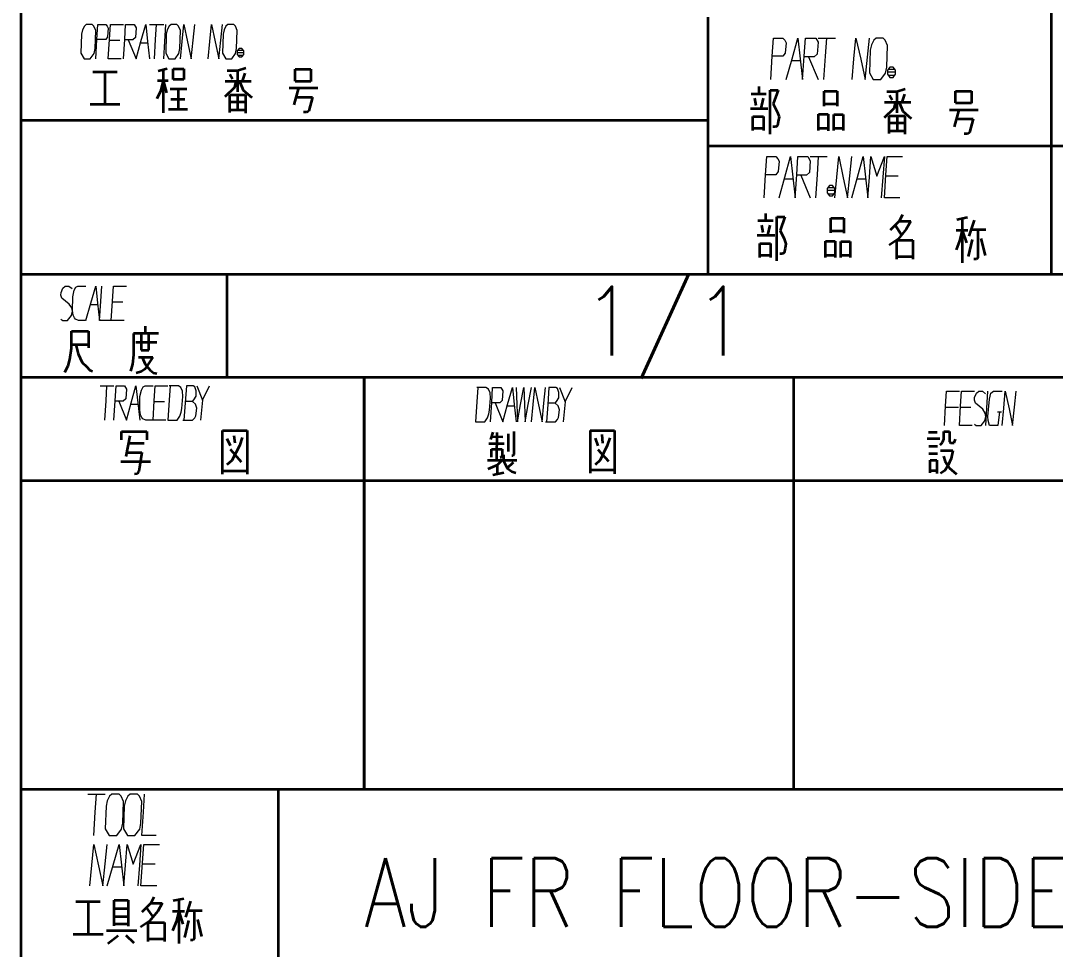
# Model space of a CAD drawing. Header units: millimetres. Extents: x 1333 to 104182, y -62616 to -5704.
# Drawn here: x 43426.9 to 43487.1, y -62492.1 to -62438 of the extents above; entities that cross this region are included whole.
import ezdxf
from ezdxf.enums import TextEntityAlignment as Align

# ---------------------------------------------------------------- set-up
doc = ezdxf.new("R2010")
doc.units = ezdxf.units.MM
doc.header["$LTSCALE"] = 0.5
doc.layers.add('08', color=1, linetype='Continuous')
doc.layers.add('SHM_LABEL', color=40, linetype='Continuous')
doc.styles.add('KAI', font='simplex.shx', dxfattribs={"width": 0.8, "bigfont": 'extfont.shx'})

# ---------------------------------------------------------------- blocks, each defined once
blk = doc.blocks.new('999')
at = {"color": 7, "lineweight": 35}
for p, q in [((75474.98, -11451.12), (75474.98, -11826.55)), ((75654.98, -11529.12), (75654.98, -11451.12)), ((75474.98, -11502.12), (75594.98, -11502.12)), ((75594.98, -11506.62), (75849.98, -11506.62)), ((75849.98, -11529.12), (75474.98, -11529.12)), ((75849.98, -11547.12), (75474.98, -11547.12)), ((75534.98, -11619.12), (75534.98, -11547.12)), ((75534.98, -11547.12), (75534.98, -11619.12)), ((75609.98, -11619.12), (75609.98, -11547.12)), ((75474.98, -11565.12), (75849.98, -11565.12)), ((75849.98, -11619.12), (75474.98, -11619.12)), ((75519.98, -11694.12), (75519.98, -11619.12))]:
    blk.add_line(p, q, dxfattribs=at)
at = {"color": 7, "lineweight": 35, "ltscale": 0.375}
blk.add_line((75594.98, -11484.12), (75594.98, -11529.12), dxfattribs=at)
at = {"color": 7, "lineweight": 35, "ltscale": 0.013541}
blk.add_line((75500.55, -11493.17), (75498.98, -11493.58), dxfattribs=at)
at = {"color": 7, "lineweight": 35, "ltscale": 0.062445}
blk.add_line((75499.85, -11493.35), (75499.85, -11500.85), dxfattribs=at)
at = {"color": 7, "lineweight": 35, "ltscale": 0.015881}
for p, q in [((75501.58, -11493.19), (75503.49, -11493.19)), ((75503.49, -11495.04), (75501.58, -11495.04))]:
    blk.add_line(p, q, dxfattribs=at)
at = {"color": 7, "lineweight": 35, "ltscale": 0.015408}
for p, q in [((75501.58, -11495.04), (75501.58, -11493.19)), ((75503.49, -11493.19), (75503.49, -11495.04))]:
    blk.add_line(p, q, dxfattribs=at)
at = {"color": 7, "lineweight": 35, "ltscale": 0.012807}
blk.add_line((75514.29, -11493.06), (75512.84, -11493.55), dxfattribs=at)
at = {"color": 7, "lineweight": 35, "ltscale": 0.0229}
for p, q in [((75522.92, -11493.25), (75525.66, -11493.25)), ((75525.66, -11495.38), (75522.92, -11495.38)), ((75511.48, -11497.74), (75514.23, -11497.74)), ((75638.26, -11497.06), (75641.01, -11497.06)), ((75511.48, -11498.95), (75514.23, -11498.95)), ((75511.48, -11500.35), (75514.23, -11500.35)), ((75641.01, -11499.2), (75638.26, -11499.2)), ((75626.66, -11501.41), (75629.41, -11501.41)), ((75626.66, -11502.62), (75629.41, -11502.62)), ((75626.66, -11504.02), (75629.41, -11504.02))]:
    blk.add_line(p, q, dxfattribs=at)
at = {"color": 7, "lineweight": 35, "ltscale": 0.017297}
blk.add_line((75522.92, -11495.32), (75522.92, -11493.25), dxfattribs=at)
at = {"color": 7, "lineweight": 35, "ltscale": 0.017825}
for p, q in [((75525.66, -11493.25), (75525.66, -11495.38)), ((75641.01, -11497.06), (75641.01, -11499.2))]:
    blk.add_line(p, q, dxfattribs=at)
at = {"color": 7, "lineweight": 35, "ltscale": 0.035352}
for p, q in [((75487.56, -11493.7), (75491.8, -11493.7)), ((75484.6, -11638.71), (75488.85, -11638.71))]:
    blk.add_line(p, q, dxfattribs=at)
at = {"color": 7, "lineweight": 35, "ltscale": 0.047241}
blk.add_line((75489.69, -11493.7), (75489.69, -11499.37), dxfattribs=at)
at = {"color": 7, "lineweight": 35, "ltscale": 0.014799}
blk.add_line((75512.84, -11493.55), (75511.06, -11493.5), dxfattribs=at)
at = {"color": 7, "lineweight": 35, "ltscale": 0.007986}
for p, q in [((75511.5, -11494.12), (75511.99, -11494.94)), ((75626.68, -11497.79), (75627.17, -11498.62))]:
    blk.add_line(p, q, dxfattribs=at)
at = {"color": 7, "lineweight": 35, "ltscale": 0.030356}
blk.add_line((75512.84, -11493.55), (75512.84, -11497.19), dxfattribs=at)
at = {"color": 7, "lineweight": 35, "ltscale": 0.012557}
blk.add_line((75514.12, -11493.91), (75513.68, -11495.35), dxfattribs=at)
at = {"color": 7, "lineweight": 35, "ltscale": 0.015503}
blk.add_line((75498.88, -11495.22), (75500.74, -11495.22), dxfattribs=at)
at = {"color": 7, "lineweight": 35, "ltscale": 0.015863}
blk.add_line((75499.85, -11495.22), (75499.39, -11497.07), dxfattribs=at)
at = {"color": 7, "lineweight": 35, "ltscale": 0.01831}
blk.add_line((75499.85, -11495.22), (75500.43, -11497.34), dxfattribs=at)
at = {"color": 7, "lineweight": 35, "ltscale": 0.024377}
for p, q in [((75501.06, -11496.67), (75503.98, -11496.67)), ((75523.04, -11498.11), (75525.96, -11498.11)), ((75638.38, -11501.93), (75641.31, -11501.93))]:
    blk.add_line(p, q, dxfattribs=at)
at = {"color": 7, "lineweight": 35, "ltscale": 0.029434}
blk.add_line((75502.5, -11496.67), (75502.5, -11500.2), dxfattribs=at)
at = {"color": 7, "lineweight": 35, "ltscale": 0.019327}
blk.add_line((75512.29, -11496.43), (75510.62, -11498.04), dxfattribs=at)
at = {"color": 7, "lineweight": 35, "ltscale": 0.038208}
blk.add_line((75510.66, -11495.35), (75515.24, -11495.35), dxfattribs=at)
at = {"color": 7, "lineweight": 35, "ltscale": 0.009288}
for p, q in [((75512.56, -11495.35), (75512.29, -11496.43)), ((75627.74, -11499.02), (75627.47, -11500.1))]:
    blk.add_line(p, q, dxfattribs=at)
at = {"color": 7, "lineweight": 35, "ltscale": 0.014155}
blk.add_line((75513.19, -11495.35), (75513.85, -11496.91), dxfattribs=at)
at = {"color": 7, "lineweight": 35, "ltscale": 0.016253}
for p, q in [((75513.85, -11496.91), (75515.33, -11498.19)), ((75629.03, -11500.59), (75630.51, -11501.86))]:
    blk.add_line(p, q, dxfattribs=at)
at = {"color": 7, "lineweight": 35, "ltscale": 0.041748}
for p, q in [((75521.84, -11496.51), (75526.85, -11496.51)), ((75637.19, -11500.32), (75642.2, -11500.32))]:
    blk.add_line(p, q, dxfattribs=at)
at = {"color": 7, "lineweight": 35, "ltscale": 0.025634}
blk.add_line((75523.47, -11496.51), (75522.67, -11499.48), dxfattribs=at)
at = {"color": 7, "lineweight": 35, "ltscale": 0.010388}
for p, q in [((75603.88, -11496.27), (75603.88, -11497.52)), ((75605.08, -11518.44), (75605.08, -11519.69))]:
    blk.add_line(p, q, dxfattribs=at)
at = {"color": 7, "lineweight": 35, "ltscale": 0.011658}
for p, q in [((75605.84, -11496.89), (75607.24, -11496.89)), ((75607.03, -11519.06), (75608.43, -11519.06))]:
    blk.add_line(p, q, dxfattribs=at)
at = {"color": 7, "lineweight": 35, "ltscale": 0.063995}
for p, q in [((75605.84, -11504.57), (75605.84, -11496.89)), ((75607.03, -11526.74), (75607.03, -11519.06))]:
    blk.add_line(p, q, dxfattribs=at)
at = {"color": 7, "lineweight": 35, "ltscale": 0.021058}
blk.add_line((75607.24, -11496.89), (75606.39, -11499.27), dxfattribs=at)
at = {"color": 7, "lineweight": 35, "ltscale": 0.012818}
blk.add_line((75629.47, -11496.73), (75628.01, -11497.22), dxfattribs=at)
at = {"color": 7, "lineweight": 35, "ltscale": 0.012209}
blk.add_line((75499.39, -11497.07), (75498.76, -11498.4), dxfattribs=at)
at = {"color": 7, "lineweight": 35, "ltscale": 0.019995}
blk.add_line((75501.22, -11498.46), (75503.62, -11498.46), dxfattribs=at)
at = {"color": 7, "lineweight": 35, "ltscale": 0.025415}
for p, q in [((75511.48, -11500.79), (75511.48, -11497.74)), ((75626.66, -11504.46), (75626.66, -11501.41))]:
    blk.add_line(p, q, dxfattribs=at)
at = {"color": 7, "lineweight": 35, "ltscale": 0.021707}
blk.add_line((75512.86, -11497.74), (75512.86, -11500.35), dxfattribs=at)
at = {"color": 7, "lineweight": 35, "ltscale": 0.026474}
blk.add_line((75514.23, -11497.74), (75514.23, -11500.92), dxfattribs=at)
at = {"color": 7, "lineweight": 35, "ltscale": 0.020594}
blk.add_line((75525.96, -11498.11), (75525.32, -11500.5), dxfattribs=at)
at = {"color": 7, "lineweight": 35, "ltscale": 0.022021}
blk.add_line((75602.53, -11497.52), (75605.17, -11497.52), dxfattribs=at)
at = {"color": 7, "lineweight": 35, "ltscale": 0.010914}
for p, q in [((75603.15, -11498.32), (75603.37, -11499.61)), ((75604.35, -11520.49), (75604.57, -11521.78))]:
    blk.add_line(p, q, dxfattribs=at)
at = {"color": 7, "lineweight": 35, "ltscale": 0.01521}
for p, q in [((75604.64, -11498.3), (75604.24, -11500.08)), ((75605.83, -11520.47), (75605.43, -11522.25))]:
    blk.add_line(p, q, dxfattribs=at)
at = {"color": 7, "lineweight": 35, "ltscale": 0.019055}
for p, q in [((75615.28, -11497.09), (75617.56, -11497.09)), ((75615.28, -11499.3), (75617.56, -11499.3)), ((75616.47, -11519.26), (75618.76, -11519.26)), ((75616.47, -11521.47), (75618.76, -11521.47))]:
    blk.add_line(p, q, dxfattribs=at)
at = {"color": 7, "lineweight": 35, "ltscale": 0.021518}
for p, q in [((75615.28, -11499.68), (75615.28, -11497.09)), ((75616.47, -11521.85), (75616.47, -11519.26))]:
    blk.add_line(p, q, dxfattribs=at)
at = {"color": 7, "lineweight": 35, "ltscale": 0.021887}
for p, q in [((75617.56, -11497.09), (75617.56, -11499.72)), ((75618.76, -11519.26), (75618.76, -11521.89))]:
    blk.add_line(p, q, dxfattribs=at)
at = {"color": 7, "lineweight": 35, "ltscale": 0.014787}
blk.add_line((75628.01, -11497.22), (75626.24, -11497.18), dxfattribs=at)
at = {"color": 7, "lineweight": 35, "ltscale": 0.030359}
blk.add_line((75628.01, -11497.22), (75628.01, -11500.86), dxfattribs=at)
at = {"color": 7, "lineweight": 35, "ltscale": 0.01256}
blk.add_line((75629.3, -11497.58), (75628.86, -11499.02), dxfattribs=at)
at = {"color": 7, "lineweight": 35, "ltscale": 0.017294}
blk.add_line((75638.26, -11499.14), (75638.26, -11497.06), dxfattribs=at)
at = {"color": 7, "lineweight": 35, "ltscale": 0.043286}
blk.add_line((75487.12, -11499.37), (75492.31, -11499.37), dxfattribs=at)
at = {"color": 7, "lineweight": 35, "ltscale": 0.027747}
blk.add_line((75500.77, -11500.2), (75504.1, -11500.2), dxfattribs=at)
at = {"color": 7, "lineweight": 35, "ltscale": 0.003862}
for p, q in [((75525.32, -11500.5), (75524.92, -11500.73)), ((75640.67, -11504.32), (75640.27, -11504.55))]:
    blk.add_line(p, q, dxfattribs=at)
at = {"color": 7, "lineweight": 35, "ltscale": 0.025366}
for p, q in [((75602.42, -11500.08), (75605.46, -11500.08)), ((75603.61, -11522.25), (75606.66, -11522.25))]:
    blk.add_line(p, q, dxfattribs=at)
at = {"color": 7, "lineweight": 35, "ltscale": 0.013274}
blk.add_line((75606.39, -11499.27), (75607.1, -11500.7), dxfattribs=at)
at = {"color": 7, "lineweight": 35, "ltscale": 0.01933}
blk.add_line((75627.47, -11500.1), (75625.8, -11501.71), dxfattribs=at)
at = {"color": 7, "lineweight": 35, "ltscale": 0.03822}
blk.add_line((75625.84, -11499.02), (75630.42, -11499.02), dxfattribs=at)
at = {"color": 7, "lineweight": 35, "ltscale": 0.01416}
blk.add_line((75628.37, -11499.02), (75629.03, -11500.59), dxfattribs=at)
at = {"color": 7, "lineweight": 35, "ltscale": 0.025631}
blk.add_line((75638.81, -11500.32), (75638.02, -11503.29), dxfattribs=at)
at = {"color": 7, "lineweight": 35, "ltscale": 0.004529}
for p, q in [((75524.92, -11500.73), (75524.38, -11500.73)), ((75640.27, -11504.55), (75639.72, -11504.55))]:
    blk.add_line(p, q, dxfattribs=at)
at = {"color": 7, "lineweight": 35, "ltscale": 0.015356}
for p, q in [((75602.86, -11501.5), (75604.7, -11501.5)), ((75602.86, -11503.57), (75604.7, -11503.57)), ((75604.06, -11523.67), (75605.9, -11523.67)), ((75604.06, -11525.74), (75605.9, -11525.74))]:
    blk.add_line(p, q, dxfattribs=at)
at = {"color": 7, "lineweight": 35, "ltscale": 0.020404}
for p, q in [((75602.86, -11503.95), (75602.86, -11501.5)), ((75604.7, -11501.5), (75604.7, -11503.95)), ((75604.06, -11526.12), (75604.06, -11523.67)), ((75605.9, -11523.67), (75605.9, -11526.12))]:
    blk.add_line(p, q, dxfattribs=at)
at = {"color": 7, "lineweight": 35, "ltscale": 0.007682}
for p, q in [((75607.1, -11500.7), (75607.41, -11501.57)), ((75608.3, -11522.87), (75608.61, -11523.74))]:
    blk.add_line(p, q, dxfattribs=at)
at = {"color": 7, "lineweight": 35, "ltscale": 0.006804}
blk.add_line((75607.28, -11502.35), (75607.13, -11503.15), dxfattribs=at)
at = {"color": 7, "lineweight": 35, "ltscale": 0.006585}
blk.add_line((75607.41, -11501.57), (75607.28, -11502.35), dxfattribs=at)
at = {"color": 7, "lineweight": 35, "ltscale": 0.014063}
for p, q in [((75614.32, -11501.12), (75616.01, -11501.12)), ((75614.32, -11503.57), (75616.01, -11503.57)), ((75615.52, -11523.29), (75617.21, -11523.29)), ((75615.52, -11525.74), (75617.21, -11525.74))]:
    blk.add_line(p, q, dxfattribs=at)
at = {"color": 7, "lineweight": 35, "ltscale": 0.023557}
for p, q in [((75614.32, -11503.95), (75614.32, -11501.12)), ((75615.52, -11526.12), (75615.52, -11523.29))]:
    blk.add_line(p, q, dxfattribs=at)
at = {"color": 7, "lineweight": 35, "ltscale": 0.023926}
blk.add_line((75616.01, -11501.12), (75616.01, -11503.99), dxfattribs=at)
at = {"color": 7, "lineweight": 35, "ltscale": 0.013696}
for p, q in [((75616.99, -11501.14), (75618.63, -11501.14)), ((75616.99, -11503.57), (75618.63, -11503.57)), ((75618.18, -11523.32), (75619.83, -11523.32)), ((75618.18, -11525.74), (75619.83, -11525.74))]:
    blk.add_line(p, q, dxfattribs=at)
at = {"color": 7, "lineweight": 35, "ltscale": 0.023373}
for p, q in [((75616.99, -11503.95), (75616.99, -11501.14)), ((75618.63, -11501.14), (75618.63, -11503.95)), ((75618.18, -11526.12), (75618.18, -11523.32)), ((75619.83, -11523.32), (75619.83, -11526.12))]:
    blk.add_line(p, q, dxfattribs=at)
at = {"color": 7, "lineweight": 35, "ltscale": 0.02171}
blk.add_line((75628.04, -11501.41), (75628.04, -11504.02), dxfattribs=at)
at = {"color": 7, "lineweight": 35, "ltscale": 0.026477}
blk.add_line((75629.41, -11501.41), (75629.41, -11504.59), dxfattribs=at)
at = {"color": 7, "lineweight": 35, "ltscale": 0.020591}
blk.add_line((75641.31, -11501.93), (75640.67, -11504.32), dxfattribs=at)
at = {"color": 7, "lineweight": 35, "ltscale": 0.003516}
for p, q in [((75606.77, -11503.33), (75606.35, -11503.33)), ((75607.97, -11525.5), (75607.54, -11525.5))]:
    blk.add_line(p, q, dxfattribs=at)
at = {"color": 7, "lineweight": 35, "ltscale": 0.003316}
for p, q in [((75607.13, -11503.15), (75606.77, -11503.33)), ((75608.32, -11525.32), (75607.97, -11525.5))]:
    blk.add_line(p, q, dxfattribs=at)
at = {"color": 7, "lineweight": 35, "ltscale": 0.022034}
for p, q in [((75603.72, -11519.69), (75606.37, -11519.69)), ((75493.46, -11560.24), (75496.11, -11560.24))]:
    blk.add_line(p, q, dxfattribs=at)
at = {"color": 7, "lineweight": 35, "ltscale": 0.021061}
blk.add_line((75608.43, -11519.06), (75607.59, -11521.45), dxfattribs=at)
at = {"color": 7, "lineweight": 35, "ltscale": 0.018417}
for p, q in [((75628.39, -11519.77), (75626.84, -11521.35)), ((75497.68, -11638.97), (75496.13, -11640.55))]:
    blk.add_line(p, q, dxfattribs=at)
at = {"color": 7, "lineweight": 35, "ltscale": 0.010047}
blk.add_line((75628.96, -11518.71), (75628.39, -11519.77), dxfattribs=at)
at = {"color": 7, "lineweight": 35, "ltscale": 0.016833}
blk.add_line((75628.39, -11519.77), (75630.41, -11519.77), dxfattribs=at)
at = {"color": 7, "lineweight": 35, "ltscale": 0.013329}
blk.add_line((75630.41, -11519.77), (75629.63, -11521.17), dxfattribs=at)
at = {"color": 7, "lineweight": 35, "ltscale": 0.015914}
blk.add_line((75640.32, -11519.18), (75638.45, -11519.57), dxfattribs=at)
at = {"color": 7, "lineweight": 35, "ltscale": 0.063971}
for p, q in [((75639.42, -11519.37), (75639.42, -11527.05)), ((75502.57, -11638.38), (75502.57, -11646.05))]:
    blk.add_line(p, q, dxfattribs=at)
at = {"color": 7, "lineweight": 35, "ltscale": 0.024584}
blk.add_line((75641.5, -11519.62), (75640.59, -11522.42), dxfattribs=at)
at = {"color": 7, "lineweight": 35, "ltscale": 0.013271}
blk.add_line((75607.59, -11521.45), (75608.3, -11522.87), dxfattribs=at)
at = {"color": 7, "lineweight": 35, "ltscale": 0.016925}
blk.add_line((75628.82, -11522.18), (75627.67, -11520.51), dxfattribs=at)
at = {"color": 7, "lineweight": 35, "ltscale": 0.018948}
blk.add_line((75629.63, -11521.17), (75628.21, -11522.94), dxfattribs=at)
at = {"color": 7, "lineweight": 35, "ltscale": 0.01731}
for p, q in [((75638.33, -11521.39), (75640.41, -11521.39)), ((75501.49, -11640.4), (75503.56, -11640.4))]:
    blk.add_line(p, q, dxfattribs=at)
at = {"color": 7, "lineweight": 35, "ltscale": 0.015606}
for p, q in [((75639.42, -11521.39), (75638.96, -11523.21)), ((75502.57, -11640.4), (75502.11, -11642.21))]:
    blk.add_line(p, q, dxfattribs=at)
at = {"color": 7, "lineweight": 35, "ltscale": 0.019512}
blk.add_line((75639.42, -11521.39), (75640.16, -11523.61), dxfattribs=at)
at = {"color": 7, "lineweight": 35, "ltscale": 0.021167}
for p, q in [((75640.98, -11521.23), (75643.52, -11521.23)), ((75504.13, -11640.23), (75506.67, -11640.23))]:
    blk.add_line(p, q, dxfattribs=at)
at = {"color": 7, "lineweight": 35, "ltscale": 0.041415}
blk.add_line((75642.13, -11521.23), (75642.13, -11526.2), dxfattribs=at)
at = {"color": 7, "lineweight": 35, "ltscale": 0.006588}
blk.add_line((75608.61, -11523.74), (75608.48, -11524.52), dxfattribs=at)
at = {"color": 7, "lineweight": 35, "ltscale": 0.023929}
blk.add_line((75617.21, -11523.29), (75617.21, -11526.16), dxfattribs=at)
at = {"color": 7, "lineweight": 35, "ltscale": 0.015788}
blk.add_line((75628.21, -11522.94), (75626.62, -11523.97), dxfattribs=at)
at = {"color": 7, "lineweight": 35, "ltscale": 0.023572}
for p, q in [((75627.97, -11523.14), (75630.8, -11523.14)), ((75627.97, -11525.99), (75630.8, -11525.99)), ((75497.26, -11642.34), (75500.09, -11642.34)), ((75497.26, -11645.19), (75500.09, -11645.19))]:
    blk.add_line(p, q, dxfattribs=at)
at = {"color": 7, "lineweight": 35, "ltscale": 0.027603}
for p, q in [((75627.97, -11526.45), (75627.97, -11523.14)), ((75497.26, -11645.65), (75497.26, -11642.34))]:
    blk.add_line(p, q, dxfattribs=at)
at = {"color": 7, "lineweight": 35, "ltscale": 0.027719}
for p, q in [((75630.8, -11523.14), (75630.8, -11526.46)), ((75500.09, -11642.34), (75500.09, -11645.66))]:
    blk.add_line(p, q, dxfattribs=at)
at = {"color": 7, "lineweight": 35, "ltscale": 0.014327}
blk.add_line((75638.96, -11523.21), (75638.35, -11524.81), dxfattribs=at)
at = {"color": 7, "lineweight": 35, "ltscale": 0.0258}
blk.add_line((75641.12, -11522.97), (75640.43, -11525.99), dxfattribs=at)
at = {"color": 7, "lineweight": 35, "ltscale": 0.025432}
blk.add_line((75642.68, -11522.83), (75643.42, -11525.79), dxfattribs=at)
at = {"color": 7, "lineweight": 35, "ltscale": 0.006801}
blk.add_line((75608.48, -11524.52), (75608.32, -11525.32), dxfattribs=at)
at = {"color": 7, "lineweight": 35, "ltscale": 0.003479}
for p, q in [((75641.88, -11526.45), (75641.46, -11526.45)), ((75505.03, -11645.45), (75504.61, -11645.45))]:
    blk.add_line(p, q, dxfattribs=at)
at = {"color": 7, "lineweight": 35, "ltscale": 0.002954}
blk.add_line((75642.13, -11526.2), (75641.88, -11526.45), dxfattribs=at)
at = {"color": 7, "lineweight": 35, "ltscale": 0.15}
blk.add_line((75510.98, -11529.12), (75510.98, -11547.12), dxfattribs=at)
at = {"color": 7, "lineweight": 35, "ltscale": 0.01048}
blk.add_line((75496.7, -11538.17), (75496.7, -11539.43), dxfattribs=at)
at = {"color": 7, "lineweight": 35, "ltscale": 0.024719}
blk.add_line((75483.84, -11541.97), (75483.84, -11539), dxfattribs=at)
at = {"color": 7, "lineweight": 35, "ltscale": 0.024854}
for p, q in [((75483.84, -11539), (75486.83, -11539)), ((75483.84, -11541.37), (75486.83, -11541.37))]:
    blk.add_line(p, q, dxfattribs=at)
at = {"color": 7, "lineweight": 35, "ltscale": 0.024521}
blk.add_line((75486.83, -11539), (75486.83, -11541.94), dxfattribs=at)
at = {"color": 7, "lineweight": 35, "ltscale": 0.031244}
blk.add_line((75494.66, -11539.43), (75494.66, -11543.18), dxfattribs=at)
at = {"color": 7, "lineweight": 35, "ltscale": 0.036694}
blk.add_line((75499.07, -11539.43), (75494.66, -11539.43), dxfattribs=at)
at = {"color": 7, "lineweight": 35, "ltscale": 0.024323}
for p, q in [((75496.01, -11539.43), (75496.01, -11542.35)), ((75497.36, -11542.35), (75497.36, -11539.43))]:
    blk.add_line(p, q, dxfattribs=at)
at = {"color": 7, "lineweight": 35, "ltscale": 0.016611}
blk.add_line((75483.54, -11543.94), (75483.84, -11541.97), dxfattribs=at)
at = {"color": 7, "lineweight": 35, "ltscale": 0.013959}
blk.add_line((75484.58, -11541.37), (75485.03, -11542.99), dxfattribs=at)
at = {"color": 7, "lineweight": 35, "ltscale": 0.030969}
blk.add_line((75498.78, -11540.97), (75495.07, -11540.97), dxfattribs=at)
at = {"color": 7, "lineweight": 35, "ltscale": 0.009543}
blk.add_line((75483.28, -11545.05), (75483.54, -11543.94), dxfattribs=at)
at = {"color": 7, "lineweight": 35, "ltscale": 0.013629}
blk.add_line((75485.03, -11542.99), (75485.69, -11544.48), dxfattribs=at)
at = {"color": 7, "lineweight": 35, "ltscale": 0.013344}
blk.add_line((75494.66, -11543.18), (75494.48, -11544.77), dxfattribs=at)
at = {"color": 7, "lineweight": 35, "ltscale": 0.020715}
blk.add_line((75495.56, -11543.56), (75498.05, -11543.56), dxfattribs=at)
at = {"color": 7, "lineweight": 35, "ltscale": 0.011255}
blk.add_line((75496.01, -11542.35), (75497.36, -11542.35), dxfattribs=at)
at = {"color": 7, "lineweight": 35, "ltscale": 0.011421}
blk.add_line((75496.18, -11543.56), (75496.72, -11544.81), dxfattribs=at)
at = {"color": 7, "lineweight": 35, "ltscale": 0.020932}
blk.add_line((75498.05, -11543.56), (75496.65, -11545.64), dxfattribs=at)
at = {"color": 7, "lineweight": 35, "ltscale": 0.01079}
blk.add_line((75482.66, -11546.19), (75483.28, -11545.05), dxfattribs=at)
at = {"color": 7, "lineweight": 35, "ltscale": 0.008799}
blk.add_line((75485.69, -11544.48), (75486.45, -11545.22), dxfattribs=at)
at = {"color": 7, "lineweight": 35, "ltscale": 0.007125}
blk.add_line((75486.45, -11545.22), (75487.04, -11545.83), dxfattribs=at)
at = {"color": 7, "lineweight": 35, "ltscale": 0.010648}
blk.add_line((75494.48, -11544.77), (75494.14, -11546), dxfattribs=at)
at = {"color": 7, "lineweight": 35, "ltscale": 0.005809}
blk.add_line((75496.65, -11545.64), (75496.09, -11546.05), dxfattribs=at)
at = {"color": 7, "lineweight": 35, "ltscale": 0.011233}
blk.add_line((75496.72, -11544.81), (75497.58, -11545.86), dxfattribs=at)
at = {"color": 7, "lineweight": 35, "ltscale": 0.004316}
blk.add_line((75487.04, -11545.83), (75487.54, -11545.98), dxfattribs=at)
at = {"color": 7, "lineweight": 35, "ltscale": 0.008369}
blk.add_line((75496.09, -11546.05), (75495.14, -11546.38), dxfattribs=at)
at = {"color": 7, "lineweight": 35, "ltscale": 0.006083}
blk.add_line((75497.58, -11545.86), (75498.17, -11546.28), dxfattribs=at)
at = {"color": 7, "lineweight": 35, "ltscale": 0.005221}
blk.add_line((75498.17, -11546.28), (75498.78, -11546.4), dxfattribs=at)
at = {"color": 7, "lineweight": 35, "ltscale": 0.036902}
blk.add_line((75492.6, -11556.54), (75497.03, -11556.54), dxfattribs=at)
at = {"color": 7, "lineweight": 35, "ltscale": 0.012259}
blk.add_line((75492.6, -11558.01), (75492.6, -11556.54), dxfattribs=at)
at = {"color": 7, "lineweight": 35, "ltscale": 0.012061}
blk.add_line((75497.03, -11556.54), (75497.03, -11557.98), dxfattribs=at)
at = {"color": 7, "lineweight": 35, "ltscale": 0.036108}
for p, q in [((75510.2, -11556.37), (75514.53, -11556.37)), ((75510.2, -11563.44), (75514.53, -11563.44))]:
    blk.add_line(p, q, dxfattribs=at)
at = {"color": 7, "lineweight": 35, "ltscale": 0.063873}
for p, q in [((75510.2, -11564.03), (75510.2, -11556.37)), ((75514.53, -11556.37), (75514.53, -11564.03))]:
    blk.add_line(p, q, dxfattribs=at)
at = {"color": 7, "lineweight": 35, "ltscale": 0.033368}
blk.add_line((75561.08, -11556.57), (75561.08, -11560.57), dxfattribs=at)
at = {"color": 7, "lineweight": 35, "ltscale": 0.0354}
for p, q in [((75574.46, -11556.36), (75578.7, -11556.36)), ((75574.46, -11563.25), (75578.7, -11563.25))]:
    blk.add_line(p, q, dxfattribs=at)
at = {"color": 7, "lineweight": 35, "ltscale": 0.06235}
blk.add_line((75574.46, -11556.36), (75574.46, -11563.85), dxfattribs=at)
at = {"color": 7, "lineweight": 35, "ltscale": 0.063303}
blk.add_line((75578.7, -11556.36), (75578.7, -11563.96), dxfattribs=at)
at = {"color": 7, "lineweight": 35, "ltscale": 0.008557}
blk.add_line((75636.17, -11556.57), (75637.2, -11556.57), dxfattribs=at)
at = {"color": 7, "lineweight": 35, "ltscale": 0.010867}
blk.add_line((75636.17, -11557.87), (75636.17, -11556.57), dxfattribs=at)
at = {"color": 7, "lineweight": 35, "ltscale": 0.014682}
blk.add_line((75637.2, -11556.57), (75637.2, -11558.33), dxfattribs=at)
at = {"color": 7, "lineweight": 35, "ltscale": 0.030595}
blk.add_line((75494.02, -11557.3), (75493.34, -11560.9), dxfattribs=at)
at = {"color": 7, "lineweight": 35, "ltscale": 0.011061}
blk.add_line((75511, -11557.77), (75511.55, -11558.98), dxfattribs=at)
at = {"color": 7, "lineweight": 35, "ltscale": 0.010992}
blk.add_line((75512.21, -11557.25), (75512.4, -11558.55), dxfattribs=at)
at = {"color": 7, "lineweight": 35, "ltscale": 0.013066}
blk.add_line((75513.65, -11557.58), (75513.18, -11559.08), dxfattribs=at)
at = {"color": 7, "lineweight": 35, "ltscale": 0.011129}
blk.add_line((75557.42, -11556.68), (75557.04, -11557.96), dxfattribs=at)
at = {"color": 7, "lineweight": 35, "ltscale": 0.016373}
blk.add_line((75557.2, -11557.42), (75559.16, -11557.46), dxfattribs=at)
at = {"color": 7, "lineweight": 35, "ltscale": 0.038324}
blk.add_line((75558.11, -11556.71), (75558.1, -11561.3), dxfattribs=at)
at = {"color": 7, "lineweight": 35, "ltscale": 0.025931}
blk.add_line((75560.1, -11556.96), (75560.1, -11560.07), dxfattribs=at)
at = {"color": 7, "lineweight": 35, "ltscale": 0.011726}
blk.add_line((75575.3, -11557.74), (75575.77, -11559.06), dxfattribs=at)
at = {"color": 7, "lineweight": 35, "ltscale": 0.01243}
blk.add_line((75576.45, -11557.1), (75576.57, -11558.58), dxfattribs=at)
at = {"color": 7, "lineweight": 35, "ltscale": 0.012115}
blk.add_line((75577.89, -11557.65), (75577.41, -11559.02), dxfattribs=at)
at = {"color": 7, "lineweight": 35, "ltscale": 0.018359}
blk.add_line((75633.27, -11557.78), (75635.48, -11557.78), dxfattribs=at)
at = {"color": 7, "lineweight": 35, "ltscale": 0.012939}
blk.add_line((75633.5, -11556.64), (75635.05, -11556.64), dxfattribs=at)
at = {"color": 7, "lineweight": 35, "ltscale": 0.00546}
blk.add_line((75635.96, -11558.49), (75636.17, -11557.87), dxfattribs=at)
at = {"color": 7, "lineweight": 35, "ltscale": 0.002269}
blk.add_line((75637.2, -11558.33), (75637.38, -11558.54), dxfattribs=at)
at = {"color": 7, "lineweight": 35, "ltscale": 0.005771}
blk.add_line((75638.02, -11558.54), (75638.21, -11557.87), dxfattribs=at)
at = {"color": 7, "lineweight": 35, "ltscale": 0.023132}
blk.add_line((75493.78, -11558.57), (75496.56, -11558.57), dxfattribs=at)
at = {"color": 7, "lineweight": 35, "ltscale": 0.010602}
blk.add_line((75511.55, -11559.62), (75512.4, -11560.56), dxfattribs=at)
at = {"color": 7, "lineweight": 35, "ltscale": 0.023868}
blk.add_line((75513.18, -11559.08), (75511.85, -11561.61), dxfattribs=at)
at = {"color": 7, "lineweight": 35, "ltscale": 0.022352}
blk.add_line((75556.72, -11558.65), (75559.4, -11558.63), dxfattribs=at)
at = {"color": 7, "lineweight": 35, "ltscale": 0.01182}
blk.add_line((75557.2, -11561.03), (75557.21, -11559.61), dxfattribs=at)
at = {"color": 7, "lineweight": 35, "ltscale": 0.015227}
blk.add_line((75557.21, -11559.61), (75559.04, -11559.66), dxfattribs=at)
at = {"color": 7, "lineweight": 35, "ltscale": 0.009534}
blk.add_line((75559.04, -11559.66), (75559.05, -11560.8), dxfattribs=at)
at = {"color": 7, "lineweight": 35, "ltscale": 0.023128}
blk.add_line((75575.77, -11559.68), (75577.63, -11561.74), dxfattribs=at)
at = {"color": 7, "lineweight": 35, "ltscale": 0.023781}
blk.add_line((75577.41, -11559.02), (75576.16, -11561.58), dxfattribs=at)
at = {"color": 7, "lineweight": 35, "ltscale": 0.012561}
blk.add_line((75633.6, -11559.09), (75635.11, -11559.09), dxfattribs=at)
at = {"color": 7, "lineweight": 35, "ltscale": 0.004368}
blk.add_line((75635.58, -11558.86), (75635.96, -11558.49), dxfattribs=at)
at = {"color": 7, "lineweight": 35, "ltscale": 0.017982}
blk.add_line((75635.6, -11559.89), (75637.76, -11559.86), dxfattribs=at)
at = {"color": 7, "lineweight": 35, "ltscale": 0.005359}
blk.add_line((75637.38, -11558.54), (75638.02, -11558.54), dxfattribs=at)
at = {"color": 7, "lineweight": 35, "ltscale": 0.01206}
blk.add_line((75637.76, -11559.86), (75637.47, -11561.28), dxfattribs=at)
at = {"color": 7, "lineweight": 35, "ltscale": 0.043213}
blk.add_line((75492.46, -11561.8), (75497.65, -11561.8), dxfattribs=at)
at = {"color": 7, "lineweight": 35, "ltscale": 0.027953}
blk.add_line((75496.11, -11560.24), (75495.64, -11563.56), dxfattribs=at)
at = {"color": 7, "lineweight": 35, "ltscale": 0.009648}
blk.add_line((75511.85, -11561.61), (75511, -11562.4), dxfattribs=at)
at = {"color": 7, "lineweight": 35, "ltscale": 0.01417}
blk.add_line((75512.4, -11560.56), (75513.51, -11561.85), dxfattribs=at)
at = {"color": 7, "lineweight": 35, "ltscale": 0.042615}
blk.add_line((75556.49, -11561.58), (75561.6, -11561.58), dxfattribs=at)
at = {"color": 7, "lineweight": 35, "ltscale": 0.01003}
blk.add_line((75559.06, -11561.58), (75558.2, -11562.43), dxfattribs=at)
at = {"color": 7, "lineweight": 35, "ltscale": 0.001526}
for p, q in [((75558.89, -11561.12), (75558.71, -11561.14)), ((75560.92, -11560.82), (75560.74, -11560.82))]:
    blk.add_line(p, q, dxfattribs=at)
at = {"color": 7, "lineweight": 35, "ltscale": 0.002986}
blk.add_line((75559.05, -11560.8), (75558.89, -11561.12), dxfattribs=at)
at = {"color": 7, "lineweight": 35, "ltscale": 0.008582}
blk.add_line((75559.31, -11560.64), (75559.31, -11561.67), dxfattribs=at)
at = {"color": 7, "lineweight": 35, "ltscale": 0.011677}
blk.add_line((75559.31, -11561.67), (75559.93, -11562.93), dxfattribs=at)
at = {"color": 7, "lineweight": 35, "ltscale": 0.011854}
blk.add_line((75560.98, -11561.97), (75559.93, -11562.93), dxfattribs=at)
at = {"color": 7, "lineweight": 35, "ltscale": 0.002477}
blk.add_line((75561.08, -11560.57), (75560.92, -11560.82), dxfattribs=at)
at = {"color": 7, "lineweight": 35, "ltscale": 0.009909}
blk.add_line((75576.16, -11561.58), (75575.28, -11562.38), dxfattribs=at)
at = {"color": 7, "lineweight": 35, "ltscale": 0.012451}
blk.add_line((75633.58, -11560.39), (75635.08, -11560.39), dxfattribs=at)
at = {"color": 7, "lineweight": 35, "ltscale": 0.009985}
for p, q in [((75633.79, -11561.58), (75634.99, -11561.58)), ((75633.79, -11563.34), (75634.99, -11563.34))]:
    blk.add_line(p, q, dxfattribs=at)
at = {"color": 7, "lineweight": 35, "ltscale": 0.018304}
blk.add_line((75633.79, -11563.78), (75633.79, -11561.58), dxfattribs=at)
at = {"color": 7, "lineweight": 35, "ltscale": 0.019257}
blk.add_line((75634.99, -11561.58), (75634.99, -11563.89), dxfattribs=at)
at = {"color": 7, "lineweight": 35, "ltscale": 0.008327}
blk.add_line((75636.16, -11560.85), (75636.44, -11561.81), dxfattribs=at)
at = {"color": 7, "lineweight": 35, "ltscale": 0.010726}
blk.add_line((75636.44, -11561.81), (75637.14, -11562.88), dxfattribs=at)
at = {"color": 7, "lineweight": 35, "ltscale": 0.011686}
blk.add_line((75637.47, -11561.28), (75636.9, -11562.56), dxfattribs=at)
at = {"color": 7, "lineweight": 35, "ltscale": 0.003899}
blk.add_line((75495.64, -11563.56), (75495.4, -11563.96), dxfattribs=at)
at = {"color": 7, "lineweight": 35, "ltscale": 0.014748}
blk.add_line((75558.2, -11562.43), (75556.58, -11563.13), dxfattribs=at)
at = {"color": 7, "lineweight": 35, "ltscale": 0.016726}
blk.add_line((75557.42, -11564.14), (75559.38, -11563.73), dxfattribs=at)
at = {"color": 7, "lineweight": 35, "ltscale": 0.013156}
blk.add_line((75558.2, -11562.43), (75558.2, -11564), dxfattribs=at)
at = {"color": 7, "lineweight": 35, "ltscale": 0.008684}
blk.add_line((75559.93, -11562.93), (75560.78, -11563.52), dxfattribs=at)
at = {"color": 7, "lineweight": 35, "ltscale": 0.005745}
blk.add_line((75560.78, -11563.52), (75561.43, -11563.75), dxfattribs=at)
at = {"color": 7, "lineweight": 35, "ltscale": 0.007735}
blk.add_line((75636.35, -11563.34), (75635.61, -11563.91), dxfattribs=at)
at = {"color": 7, "lineweight": 35, "ltscale": 0.007985}
blk.add_line((75636.9, -11562.56), (75636.35, -11563.34), dxfattribs=at)
at = {"color": 7, "lineweight": 35, "ltscale": 0.013763}
blk.add_line((75637.14, -11562.88), (75638.38, -11563.98), dxfattribs=at)
at = {"color": 7, "lineweight": 35, "ltscale": 0.00435}
blk.add_line((75495.4, -11563.96), (75494.88, -11563.99), dxfattribs=at)
at = {"color": 7, "lineweight": 35, "ltscale": 0.047238}
blk.add_line((75486.74, -11638.71), (75486.74, -11644.38), dxfattribs=at)
at = {"color": 7, "lineweight": 35, "ltscale": 0.037363}
blk.add_line((75491.33, -11642.96), (75491.33, -11638.48), dxfattribs=at)
at = {"color": 7, "lineweight": 35, "ltscale": 0.020349}
for p, q in [((75491.33, -11638.48), (75493.77, -11638.48)), ((75491.33, -11639.9), (75493.77, -11639.9)), ((75491.33, -11641.29), (75493.77, -11641.29)), ((75491.33, -11642.6), (75493.77, -11642.6))]:
    blk.add_line(p, q, dxfattribs=at)
at = {"color": 7, "lineweight": 35, "ltscale": 0.037793}
blk.add_line((75493.77, -11638.48), (75493.77, -11643.01), dxfattribs=at)
at = {"color": 7, "lineweight": 35, "ltscale": 0.016932}
blk.add_line((75498.11, -11641.38), (75496.96, -11639.71), dxfattribs=at)
at = {"color": 7, "lineweight": 35, "ltscale": 0.01005}
blk.add_line((75498.25, -11637.91), (75497.68, -11638.97), dxfattribs=at)
at = {"color": 7, "lineweight": 35, "ltscale": 0.016846}
blk.add_line((75497.68, -11638.97), (75499.7, -11638.97), dxfattribs=at)
at = {"color": 7, "lineweight": 35, "ltscale": 0.013337}
blk.add_line((75499.7, -11638.97), (75498.92, -11640.37), dxfattribs=at)
at = {"color": 7, "lineweight": 35, "ltscale": 0.015902}
blk.add_line((75503.46, -11638.19), (75501.6, -11638.58), dxfattribs=at)
at = {"color": 7, "lineweight": 35, "ltscale": 0.024585}
blk.add_line((75504.65, -11638.62), (75503.74, -11641.43), dxfattribs=at)
at = {"color": 7, "lineweight": 35, "ltscale": 0.018938}
blk.add_line((75498.92, -11640.37), (75497.5, -11642.14), dxfattribs=at)
at = {"color": 7, "lineweight": 35, "ltscale": 0.019506}
blk.add_line((75502.57, -11640.4), (75503.31, -11642.62), dxfattribs=at)
at = {"color": 7, "lineweight": 35, "ltscale": 0.041412}
blk.add_line((75505.28, -11640.23), (75505.28, -11645.2), dxfattribs=at)
at = {"color": 7, "lineweight": 35, "ltscale": 0.0158}
blk.add_line((75497.5, -11642.14), (75495.91, -11643.18), dxfattribs=at)
at = {"color": 7, "lineweight": 35, "ltscale": 0.014325}
blk.add_line((75502.11, -11642.21), (75501.5, -11643.82), dxfattribs=at)
at = {"color": 7, "lineweight": 35, "ltscale": 0.025803}
blk.add_line((75504.27, -11641.98), (75503.58, -11644.99), dxfattribs=at)
at = {"color": 7, "lineweight": 35, "ltscale": 0.025435}
blk.add_line((75505.83, -11641.84), (75506.57, -11644.8), dxfattribs=at)
at = {"color": 7, "lineweight": 35, "ltscale": 0.043274}
blk.add_line((75484.17, -11644.38), (75489.36, -11644.38), dxfattribs=at)
at = {"color": 7, "lineweight": 35, "ltscale": 0.044141}
blk.add_line((75489.99, -11643.76), (75495.29, -11643.76), dxfattribs=at)
at = {"color": 7, "lineweight": 35, "ltscale": 0.019084}
blk.add_line((75492, -11644.66), (75490.2, -11646.08), dxfattribs=at)
at = {"color": 7, "lineweight": 35, "ltscale": 0.016232}
blk.add_line((75493.36, -11644.56), (75494.75, -11645.93), dxfattribs=at)
at = {"color": 7, "lineweight": 35, "ltscale": 0.002965}
blk.add_line((75505.28, -11645.2), (75505.03, -11645.45), dxfattribs=at)
at = {"color": 7, "lineweight": 13}
for points in [[(75487.12, -11491.4), (75487.79, -11490.5), (75487.96, -11489.6), (75488.08, -11486.45), (75487.74, -11485.7), (75487.46, -11485.4), (75486.44, -11485.4), (75486.11, -11485.7), (75485.77, -11486.37), (75485.6, -11487.12), (75485.49, -11490.42), (75486.05, -11491.4)], [(75501.93, -11491.4), (75502.61, -11490.5), (75502.78, -11489.6), (75502.89, -11486.45), (75502.55, -11485.7), (75502.27, -11485.4), (75501.26, -11485.4), (75500.92, -11485.7), (75500.58, -11486.37), (75500.41, -11487.12), (75500.3, -11490.42), (75500.86, -11491.4)], [(75511.85, -11491.4), (75512.52, -11490.5), (75512.69, -11489.6), (75512.8, -11486.45), (75512.47, -11485.7), (75512.18, -11485.4), (75511.17, -11485.4), (75510.83, -11485.7), (75510.49, -11486.37), (75510.32, -11487.12), (75510.21, -11490.42), (75510.78, -11491.4)], [(75625.19, -11495.02), (75626.02, -11493.94), (75626.23, -11492.86), (75626.36, -11489.08), (75625.95, -11488.18), (75625.61, -11487.82), (75624.36, -11487.82), (75623.95, -11488.18), (75623.54, -11488.99), (75623.33, -11489.89), (75623.19, -11493.85), (75623.88, -11495.02)], [(75513.14, -11491.1), (75513.59, -11491.1), (75513.93, -11490.65), (75513.93, -11490.05), (75513.59, -11489.6), (75513.14, -11489.6), (75512.8, -11490.05), (75512.8, -11490.65)], [(75626.78, -11494.66), (75627.33, -11494.66), (75627.74, -11494.12), (75627.74, -11493.4), (75627.33, -11492.86), (75626.78, -11492.86), (75626.36, -11493.4), (75626.36, -11494.12)], [(75616.21, -11515.36), (75616.75, -11515.36), (75617.15, -11514.82), (75617.15, -11514.1), (75616.75, -11513.56), (75616.21, -11513.56), (75615.81, -11514.1), (75615.81, -11514.82)], [(75491.75, -11627.14), (75492.59, -11626.06), (75492.79, -11624.98), (75492.93, -11621.2), (75492.52, -11620.3), (75492.17, -11619.94), (75490.92, -11619.94), (75490.51, -11620.3), (75490.09, -11621.11), (75489.88, -11622.01), (75489.74, -11625.97), (75490.44, -11627.14)], [(75494.94, -11627.14), (75495.77, -11626.06), (75495.98, -11624.98), (75496.12, -11621.2), (75495.7, -11620.3), (75495.36, -11619.94), (75494.11, -11619.94), (75493.69, -11620.3), (75493.28, -11621.11), (75493.07, -11622.01), (75492.93, -11625.97), (75493.63, -11627.14)]]:
    blk.add_lwpolyline(points, close=True, dxfattribs=at)
for points in [[(75488.08, -11491.4), (75488.3, -11488.02), (75488.47, -11485.4), (75489.82, -11485.4), (75490.1, -11485.7), (75490.27, -11486.07), (75490.16, -11487.57), (75489.82, -11488.02), (75488.3, -11488.02)], [(75492.53, -11491.4), (75490.27, -11491.4), (75490.5, -11488.02), (75490.67, -11485.4), (75492.92, -11485.4)], [(75492.92, -11491.4), (75493.15, -11488.02), (75493.31, -11485.4), (75494.78, -11485.4), (75495.12, -11486), (75495, -11487.72), (75494.55, -11488.1), (75493.15, -11488.1)], [(75495.12, -11491.4), (75495.96, -11488.4), (75496.81, -11485.4), (75497.14, -11488.4), (75497.48, -11491.4)], [(75497.48, -11485.4), (75499.96, -11485.4)], [(75498.33, -11491.4), (75498.55, -11488.02), (75498.72, -11485.4)], [(75499.96, -11491.4), (75500.13, -11488.4), (75500.3, -11485.4)], [(75502.89, -11491.4), (75503.17, -11488.4), (75503.45, -11485.4), (75504.13, -11488.47), (75504.75, -11491.4), (75505.09, -11488.17), (75505.37, -11485.4)], [(75507.73, -11491.4), (75508.02, -11488.4), (75508.3, -11485.4), (75508.97, -11488.47), (75509.59, -11491.4), (75509.93, -11488.17), (75510.21, -11485.4)], [(75605.96, -11495.02), (75606.23, -11490.97), (75606.44, -11487.82), (75608.1, -11487.82), (75608.44, -11488.18), (75608.65, -11488.63), (75608.51, -11490.43), (75608.1, -11490.97), (75606.23, -11490.97)], [(75608.65, -11495.02), (75609.68, -11491.42), (75610.71, -11487.82), (75611.13, -11491.42), (75611.54, -11495.02)], [(75611.54, -11495.02), (75611.82, -11490.97), (75612.02, -11487.82), (75613.82, -11487.82), (75614.23, -11488.54), (75614.09, -11490.61), (75613.54, -11491.06), (75611.82, -11491.06)], [(75614.23, -11487.82), (75617.26, -11487.82)], [(75615.26, -11495.02), (75615.54, -11490.97), (75615.75, -11487.82)], [(75620.16, -11495.02), (75620.5, -11491.42), (75620.85, -11487.82), (75621.68, -11491.51), (75622.43, -11495.02), (75622.85, -11491.15), (75623.19, -11487.82)], [(75490.5, -11488.17), (75492.3, -11488.17)], [(75493.77, -11488.1), (75495.12, -11491.4)], [(75495.91, -11488.62), (75497.14, -11488.62)], [(75513.93, -11490.35), (75512.8, -11490.35)], [(75512.92, -11489.9), (75513.82, -11489.9)], [(75512.92, -11490.8), (75513.82, -11490.8)], [(75612.58, -11491.06), (75614.23, -11495.02)], [(75609.61, -11491.69), (75611.13, -11491.69)], [(75626.5, -11493.22), (75627.6, -11493.22)], [(75627.74, -11493.76), (75626.36, -11493.76)], [(75626.5, -11494.3), (75627.6, -11494.3)], [(75604.8, -11515.72), (75605.07, -11511.67), (75605.27, -11508.52), (75606.88, -11508.52), (75607.22, -11508.88), (75607.42, -11509.33), (75607.28, -11511.13), (75606.88, -11511.67), (75605.07, -11511.67)], [(75607.42, -11515.72), (75608.43, -11512.12), (75609.43, -11508.52), (75609.84, -11512.12), (75610.24, -11515.72)], [(75610.24, -11515.72), (75610.51, -11511.67), (75610.71, -11508.52), (75612.45, -11508.52), (75612.86, -11509.24), (75612.72, -11511.31), (75612.19, -11511.76), (75610.51, -11511.76)], [(75612.86, -11508.52), (75615.81, -11508.52)], [(75613.86, -11515.72), (75614.13, -11511.67), (75614.33, -11508.52)], [(75617.15, -11515.72), (75617.49, -11512.12), (75617.83, -11508.52), (75618.63, -11512.21), (75619.37, -11515.72), (75619.77, -11511.85), (75620.11, -11508.52)], [(75620.11, -11515.72), (75621.11, -11512.12), (75622.12, -11508.52), (75622.52, -11512.12), (75622.93, -11515.72)], [(75622.93, -11515.72), (75623.2, -11512.12), (75623.46, -11508.52), (75624.47, -11511.94), (75625.81, -11508.52), (75625.55, -11512.12), (75625.28, -11515.72)], [(75628.5, -11515.72), (75625.81, -11515.72), (75626.08, -11511.67), (75626.28, -11508.52), (75628.97, -11508.52)], [(75608.36, -11512.39), (75609.84, -11512.39)], [(75611.25, -11511.76), (75612.86, -11515.72)], [(75621.05, -11512.39), (75622.52, -11512.39)], [(75626.08, -11511.85), (75628.23, -11511.85)], [(75617.15, -11514.46), (75615.81, -11514.46)], [(75615.95, -11513.92), (75617.02, -11513.92)], [(75615.95, -11515), (75617.02, -11515)], [(75481.97, -11536.9), (75482.31, -11537.13), (75483.16, -11537.13), (75483.83, -11536.3), (75484, -11535.55), (75483.89, -11534.95), (75483.44, -11534.28), (75482.19, -11533.23), (75481.97, -11532.7), (75482.02, -11532.25), (75482.36, -11531.5), (75482.76, -11531.13), (75483.38, -11531.13), (75483.95, -11531.58)], [(75486.32, -11537.13), (75485.08, -11537.13), (75484.57, -11536.9), (75484.4, -11536.68), (75484.17, -11536.23), (75484, -11535.4), (75484.06, -11533), (75484.34, -11531.88), (75484.63, -11531.35), (75484.97, -11531.13), (75486.38, -11531.13)], [(75486.38, -11537.13), (75487.23, -11534.13), (75488.08, -11531.13), (75488.42, -11534.13), (75488.75, -11537.13)], [(75490.79, -11537.13), (75488.75, -11537.13), (75488.98, -11533.75), (75489.15, -11531.13)], [(75493.05, -11537.13), (75490.79, -11537.13), (75491.02, -11533.75), (75491.19, -11531.13), (75493.45, -11531.13)], [(75487.17, -11534.35), (75488.42, -11534.35)], [(75491.02, -11533.9), (75492.83, -11533.9)], [(75488.83, -11548.55), (75491.27, -11548.55)], [(75489.66, -11554.55), (75489.88, -11551.17), (75490.05, -11548.55)], [(75491.27, -11554.55), (75491.49, -11551.17), (75491.66, -11548.55), (75493.1, -11548.55), (75493.43, -11549.15), (75493.32, -11550.87), (75492.88, -11551.25), (75491.49, -11551.25)], [(75493.43, -11554.55), (75494.26, -11551.55), (75495.09, -11548.55), (75495.43, -11551.55), (75495.76, -11554.55)], [(75498.03, -11554.55), (75496.81, -11554.55), (75496.31, -11554.32), (75496.15, -11554.1), (75495.92, -11553.65), (75495.76, -11552.82), (75495.81, -11550.42), (75496.09, -11549.3), (75496.37, -11548.77), (75496.7, -11548.55), (75498.09, -11548.55)], [(75500.3, -11554.55), (75498.09, -11554.55), (75498.31, -11551.17), (75498.47, -11548.55), (75500.69, -11548.55)], [(75500.69, -11554.55), (75502.3, -11554.55), (75502.8, -11553.87), (75503.02, -11553.2), (75503.13, -11552.52), (75503.3, -11550.42), (75503.24, -11549.52), (75502.96, -11548.85), (75502.52, -11548.55), (75500.91, -11548.55)], [(75501.08, -11548.55), (75500.91, -11551.1), (75500.69, -11554.55)], [(75503.3, -11554.55), (75505.01, -11554.55), (75505.4, -11554.17), (75505.57, -11553.8), (75505.73, -11552.45), (75505.51, -11551.77), (75504.96, -11551.32), (75505.24, -11551.02), (75505.62, -11550.35), (75505.62, -11549.45), (75505.4, -11548.77), (75505.12, -11548.55), (75503.91, -11548.55), (75503.68, -11551.55), (75503.46, -11554.55)], [(75505.73, -11548.55), (75506.73, -11551.1), (75506.4, -11554.55)], [(75506.73, -11551.1), (75507.95, -11548.55)], [(75554.4, -11554.84), (75556.01, -11554.84), (75556.51, -11554.16), (75556.74, -11553.49), (75556.85, -11552.81), (75557.01, -11550.71), (75556.96, -11549.81), (75556.68, -11549.14), (75556.24, -11548.84), (75554.62, -11548.84)], [(75554.79, -11548.84), (75554.62, -11551.39), (75554.4, -11554.84)], [(75557.01, -11554.84), (75557.24, -11551.46), (75557.4, -11548.84), (75558.85, -11548.84), (75559.18, -11549.44), (75559.07, -11551.16), (75558.63, -11551.54), (75557.24, -11551.54)], [(75559.18, -11554.84), (75560.02, -11551.84), (75560.85, -11548.84), (75561.18, -11551.84), (75561.52, -11554.84)], [(75561.52, -11548.84), (75561.63, -11551.84), (75561.74, -11554.84), (75562.29, -11551.84), (75562.85, -11548.84), (75562.96, -11551.84), (75563.07, -11554.84), (75563.63, -11551.84), (75564.18, -11548.84)], [(75564.18, -11554.84), (75564.46, -11551.84), (75564.74, -11548.84), (75565.41, -11551.91), (75566.02, -11554.84), (75566.35, -11551.61), (75566.63, -11548.84)], [(75566.63, -11554.84), (75568.35, -11554.84), (75568.74, -11554.46), (75568.91, -11554.09), (75569.07, -11552.74), (75568.85, -11552.06), (75568.3, -11551.61), (75568.57, -11551.31), (75568.96, -11550.64), (75568.96, -11549.74), (75568.74, -11549.06), (75568.46, -11548.84), (75567.24, -11548.84), (75567.02, -11551.84), (75566.8, -11554.84)], [(75569.07, -11548.84), (75570.07, -11551.39), (75569.74, -11554.84)], [(75570.07, -11551.39), (75571.3, -11548.84)], [(75636.29, -11555.5), (75636.51, -11552.13), (75636.68, -11549.5), (75638.91, -11549.5)], [(75641.14, -11555.5), (75638.91, -11555.5), (75639.13, -11552.13), (75639.3, -11549.5), (75641.53, -11549.5)], [(75641.53, -11555.28), (75641.86, -11555.5), (75642.7, -11555.5), (75643.37, -11554.68), (75643.53, -11553.93), (75643.42, -11553.33), (75642.98, -11552.65), (75641.75, -11551.6), (75641.53, -11551.08), (75641.58, -11550.63), (75641.92, -11549.88), (75642.31, -11549.5), (75642.92, -11549.5), (75643.48, -11549.95)], [(75643.53, -11555.5), (75643.7, -11552.5), (75643.87, -11549.5)], [(75645.93, -11553.1), (75645.65, -11555.5), (75644.15, -11555.5), (75643.92, -11554.6), (75643.87, -11553.93), (75644.15, -11550.93), (75644.42, -11549.88), (75644.87, -11549.5), (75646.37, -11549.5)], [(75646.37, -11555.5), (75646.65, -11552.5), (75646.93, -11549.5), (75647.6, -11552.58), (75648.21, -11555.5), (75648.55, -11552.28), (75648.83, -11549.5)], [(75492.1, -11551.25), (75493.43, -11554.55)], [(75494.21, -11551.77), (75495.43, -11551.77)], [(75498.31, -11551.32), (75500.08, -11551.32)], [(75504.96, -11551.32), (75503.68, -11551.32)], [(75557.85, -11551.54), (75559.18, -11554.84)], [(75559.96, -11552.06), (75561.18, -11552.06)], [(75568.3, -11551.61), (75567.02, -11551.61)], [(75636.51, -11552.28), (75638.74, -11552.28)], [(75639.13, -11552.28), (75640.91, -11552.28)], [(75645.59, -11553.1), (75646.26, -11553.1)], [(75486.7, -11619.94), (75489.74, -11619.94)], [(75487.73, -11627.14), (75488.01, -11623.09), (75488.22, -11619.94)], [(75498.62, -11627.14), (75496.12, -11627.14), (75496.4, -11623.09), (75496.61, -11619.94)], [(75487.04, -11635.95), (75487.39, -11632.35), (75487.74, -11628.75), (75488.57, -11632.44), (75489.33, -11635.95), (75489.75, -11632.08), (75490.09, -11628.75)], [(75490.09, -11635.95), (75491.13, -11632.35), (75492.17, -11628.75), (75492.59, -11632.35), (75493, -11635.95)], [(75493, -11635.95), (75493.28, -11632.35), (75493.56, -11628.75), (75494.6, -11632.17), (75495.98, -11628.75), (75495.71, -11632.35), (75495.43, -11635.95)], [(75498.76, -11635.95), (75495.98, -11635.95), (75496.26, -11631.9), (75496.47, -11628.75), (75499.24, -11628.75)], [(75496.26, -11632.08), (75498.48, -11632.08)], [(75491.06, -11632.62), (75492.59, -11632.62)]]:
    blk.add_lwpolyline(points, dxfattribs=at)

msp = doc.modelspace()

# ---------------------------------------------------------------- linework, layer by layer
at = {"color": 7, "lineweight": 35}
msp.add_line((43426.862, -62426.825), (43426.862, -62551.969), dxfattribs=at)

# ---------------------------------------------------------------- block references
at = {"layer": '08', "color": 55, "xscale": 0.3333333333430346, "yscale": 0.3333333333357587, "zscale": 0.3333333333333333}
msp.add_blockref('999', (18268.536, -58609.785), dxfattribs=at)

# ---------------------------------------------------------------- texts
at = {"layer": 'SHM_LABEL', "style": 'KAI', "width": 0.9}
msp.add_text('1/1', height=4, dxfattribs=at).set_placement((43464.362, -62455.825), align=Align.MIDDLE)
at = {"layer": 'SHM_LABEL', "style": 'KAI', "width": 0.8}
msp.add_text('AJ FR FLOOR-SIDE PANEL&STUD', height=4, dxfattribs=at).set_placement((43446.862, -62490.825))

doc.saveas('drawing.dxf')
